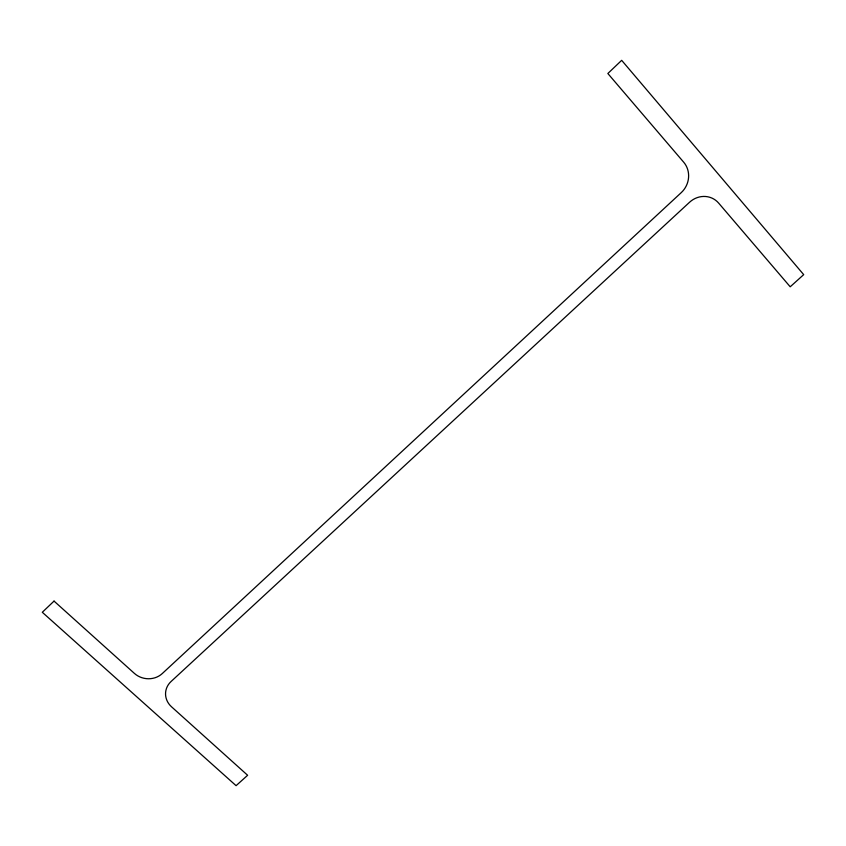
<?xml version="1.0" encoding="UTF-8"?>
<svg xmlns="http://www.w3.org/2000/svg" width="846" height="846" viewBox="0 0 846 846"><rect width="100%" height="100%" fill="white"/><g stroke="black" fill="none" stroke-linecap="round" stroke-linejoin="round"><path stroke-width="1.27" d="M54.038 601.094L42.3 612.271L236.087 785.67L247.624 775.274L171.495 706.77A19.553 17.819 6 0 1 171.04 681.538L689.564 202.247A21.541 20.167 -56.7 0 1 718.645 203.093L790.206 286.794L803.7 274.643L621.673 60.33L607.851 73.507L683.727 162.242A21.795 20.494 -61.2 0 1 681.263 192.613L162.252 673.575A19.786 18.073 9.1 0 1 134.408 673.405L54.038 601.094"/></g></svg>
